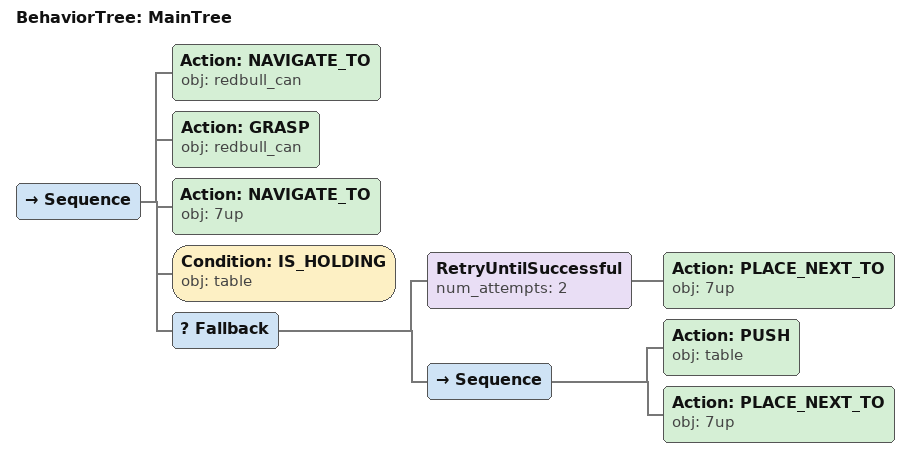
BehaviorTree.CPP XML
<root main_tree_to_execute="MainTree">
  <BehaviorTree ID="MainTree">
    <Sequence>
      <!-- Navigate to redbull_can -->
      <Action ID="NAVIGATE_TO" obj="redbull_can" />
      <!-- Grasp redbull_can -->
      <Action ID="GRASP" obj="redbull_can" />
      <!-- Navigate to 7up -->
      <Action ID="NAVIGATE_TO" obj="7up" />
      <!-- Check table is holding before PLACE_ON_TOP -->
      <Condition ID="IS_HOLDING" obj="table" />
      <!-- Fallback: if PLACE_ON_TOP table fails, try alternative to reposition -->
      <Fallback>
        <!-- Retry PLACE_ON_TOP table up to 2 attempts -->
        <RetryUntilSuccessful num_attempts="2">
          <!-- Place next to 7up -->
          <Action ID="PLACE_NEXT_TO" obj="7up" />
        </RetryUntilSuccessful>
        <Sequence>
          <!-- Push table forward toward front edge of table -->
          <Action ID="PUSH" obj="table" />
          <!-- Place next to 7up -->
          <Action ID="PLACE_NEXT_TO" obj="7up" />
        </Sequence>
      </Fallback>

    </Sequence>
  </BehaviorTree>
</root>
